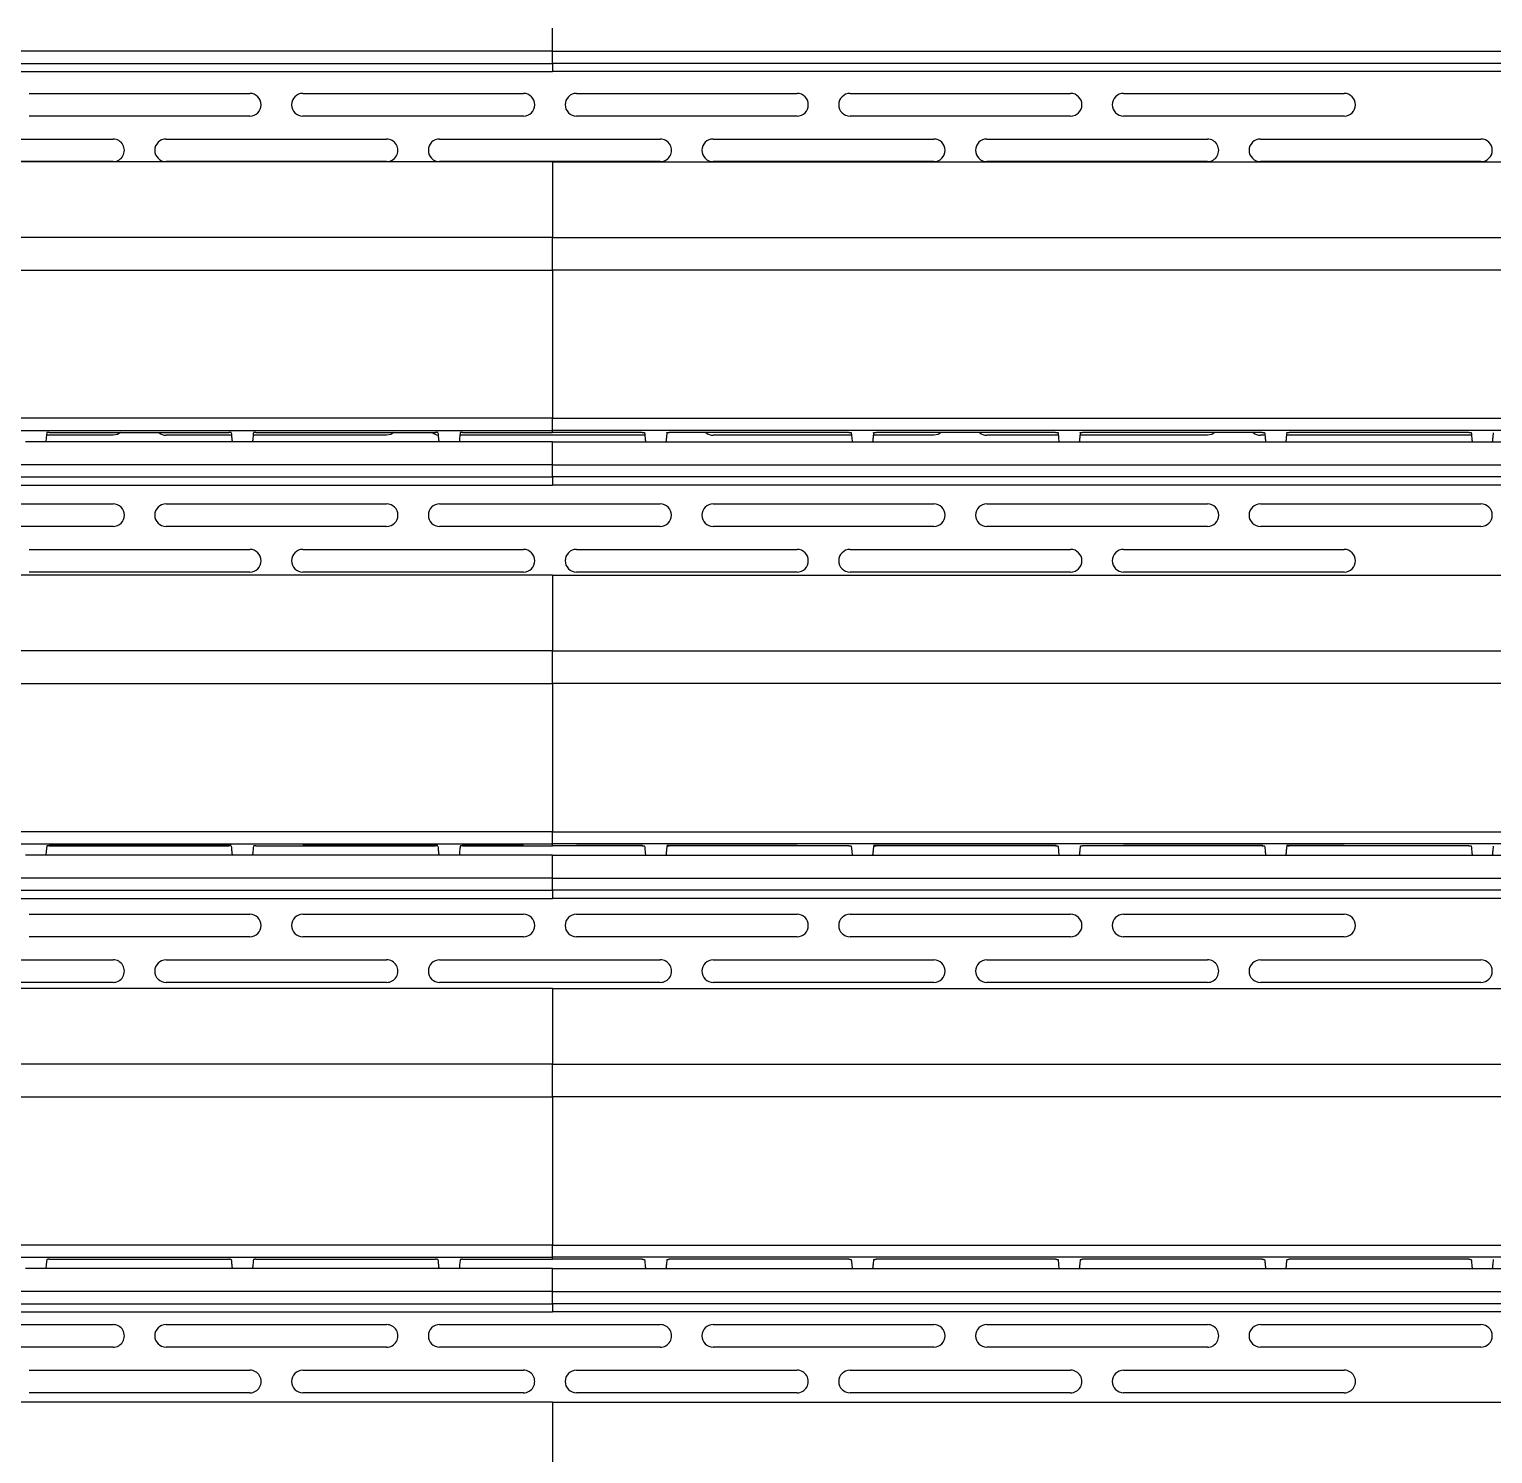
# Model space of a CAD drawing. Header units: millimetres. Extents: x -356 to 237, y 0 to 365.
# Drawn here: x 116.55 to 122.57, y 17.63 to 23.48 of the extents above; entities that cross this region are included whole.
import ezdxf

# ---------------------------------------------------------------- set-up
doc = ezdxf.new("R2010")
doc.units = ezdxf.units.MM

msp = doc.modelspace()

# ---------------------------------------------------------------- linework, layer by layer
at = {"color": 7, "linetype": 'Continuous', "lineweight": 25}
for p, q in [((118.7045, 23.394), (118.7045, 23.4887)), ((118.7045, 23.3442), (118.7045, 23.394)), ((113.1681, 23.3106), (118.7045, 23.3106)), ((118.7045, 23.3442), (118.7045, 23.3106)), ((124.241, 23.3106), (118.7045, 23.3106)), ((116.5535, 23.2209), (117.4605, 23.2209)), ((117.6785, 23.2209), (118.5855, 23.2209)), ((118.8035, 23.2209), (119.7105, 23.2209)), ((119.9285, 23.2209), (120.8355, 23.2209)), ((121.0535, 23.2209), (121.9605, 23.2209)), ((117.4605, 23.1279), (116.5535, 23.1279)), ((118.5855, 23.1279), (117.6785, 23.1279)), ((119.7105, 23.1279), (118.8035, 23.1279)), ((120.8355, 23.1279), (119.9285, 23.1279)), ((121.9605, 23.1279), (121.0535, 23.1279)), ((115.991, 23.0334), (116.898, 23.0334)), ((117.116, 23.0334), (118.023, 23.0334)), ((118.241, 23.0334), (119.148, 23.0334)), ((119.366, 23.0334), (120.273, 23.0334)), ((120.491, 23.0334), (121.398, 23.0334)), ((121.616, 23.0334), (122.523, 23.0334)), ((118.7045, 22.9401), (113.4201, 22.9401)), ((116.898, 22.9404), (115.991, 22.9404)), ((118.023, 22.9404), (117.116, 22.9404)), ((119.148, 22.9404), (118.241, 22.9404)), ((118.7045, 22.9401), (118.7045, 22.6286)), ((118.7045, 22.9401), (123.989, 22.9401)), ((120.273, 22.9404), (119.366, 22.9404)), ((121.398, 22.9404), (120.491, 22.9404)), ((122.523, 22.9404), (121.616, 22.9404)), ((118.7045, 22.4946), (118.7045, 22.6286)), ((118.7045, 22.4946), (118.7045, 21.8849)), ((118.7045, 21.8351), (118.7045, 21.8849)), ((116.6216, 21.7887), (116.5379, 21.7887)), ((117.3876, 21.7887), (116.6216, 21.7887)), ((116.898, 21.8154), (116.6243, 21.8154)), ((116.6351, 21.8268), (117.3737, 21.8268)), ((117.3849, 21.8154), (117.116, 21.8154)), ((117.4716, 21.7887), (117.3876, 21.7887)), ((118.2374, 21.7887), (117.4716, 21.7887)), ((118.023, 21.8154), (117.4743, 21.8154)), ((117.4852, 21.8268), (118.2237, 21.8268)), ((118.3216, 21.7887), (118.2374, 21.7887)), ((118.7045, 21.7887), (118.3216, 21.7887)), ((119.0848, 21.8154), (118.3243, 21.8154)), ((118.3353, 21.8268), (118.7045, 21.8268)), ((118.7045, 21.8268), (118.7045, 21.8351)), ((119.0738, 21.8268), (118.7045, 21.8268)), ((118.7045, 21.694), (118.7045, 21.7887)), ((118.7045, 21.7887), (119.0874, 21.7887)), ((119.0874, 21.7887), (119.1716, 21.7887)), ((119.1716, 21.7887), (119.9375, 21.7887)), ((119.9239, 21.8268), (119.1854, 21.8268)), ((119.9348, 21.8154), (119.366, 21.8154)), ((119.9375, 21.7887), (120.0215, 21.7887)), ((120.0215, 21.7887), (120.7874, 21.7887)), ((120.273, 21.8154), (120.0241, 21.8154)), ((120.774, 21.8268), (120.0353, 21.8268)), ((120.7848, 21.8154), (120.491, 21.8154)), ((120.7874, 21.7887), (120.8711, 21.7887)), ((120.8711, 21.7887), (121.6372, 21.7887)), ((121.398, 21.8154), (120.8738, 21.8154)), ((121.6239, 21.8268), (120.8851, 21.8268)), ((121.6346, 21.8154), (121.616, 21.8154)), ((121.6372, 21.7887), (121.7205, 21.7887)), ((121.7205, 21.7887), (122.4868, 21.7887)), ((122.4841, 21.8154), (121.7232, 21.8154)), ((122.4736, 21.8268), (121.7346, 21.8268)), ((122.4868, 21.7887), (122.5695, 21.7887)), ((122.5695, 21.7887), (123.3361, 21.7887)), ((118.7045, 21.6442), (118.7045, 21.694)), ((113.1681, 21.6106), (118.7045, 21.6106)), ((118.7045, 21.6442), (118.7045, 21.6106)), ((124.241, 21.6106), (118.7045, 21.6106)), ((115.991, 21.5334), (116.898, 21.5334)), ((117.116, 21.5334), (118.023, 21.5334)), ((118.241, 21.5334), (119.148, 21.5334)), ((119.366, 21.5334), (120.273, 21.5334)), ((120.491, 21.5334), (121.398, 21.5334)), ((121.616, 21.5334), (122.523, 21.5334)), ((116.898, 21.4404), (115.991, 21.4404)), ((118.023, 21.4404), (117.116, 21.4404)), ((119.148, 21.4404), (118.241, 21.4404)), ((120.273, 21.4404), (119.366, 21.4404)), ((121.398, 21.4404), (120.491, 21.4404)), ((122.523, 21.4404), (121.616, 21.4404)), ((116.5535, 21.3459), (117.4605, 21.3459)), ((117.6785, 21.3459), (118.5855, 21.3459)), ((118.8035, 21.3459), (119.7105, 21.3459)), ((119.9285, 21.3459), (120.8355, 21.3459)), ((121.0535, 21.3459), (121.9605, 21.3459)), ((117.4605, 21.2529), (116.5535, 21.2529)), ((118.5855, 21.2529), (117.6785, 21.2529)), ((119.7105, 21.2529), (118.8035, 21.2529)), ((120.8355, 21.2529), (119.9285, 21.2529)), ((121.9605, 21.2529), (121.0535, 21.2529)), ((118.7045, 21.2401), (113.4201, 21.2401)), ((118.7045, 21.2401), (118.7045, 20.9286)), ((118.7045, 21.2401), (123.989, 21.2401)), ((118.7045, 20.7946), (118.7045, 20.9286)), ((118.7045, 20.7946), (118.7045, 20.1849)), ((118.7045, 20.1351), (118.7045, 20.1849)), ((117.3843, 20.1279), (116.6333, 20.1279)), ((116.6351, 20.1268), (117.3737, 20.1268)), ((117.4852, 20.1268), (118.2237, 20.1268)), ((118.2341, 20.1279), (117.6785, 20.1279)), ((118.5855, 20.1279), (118.3334, 20.1279)), ((118.3353, 20.1268), (118.7045, 20.1268)), ((118.7045, 20.1268), (118.7045, 20.1351)), ((119.0738, 20.1268), (118.7045, 20.1268)), ((119.0756, 20.1279), (118.8035, 20.1279)), ((119.7105, 20.1279), (119.1749, 20.1279)), ((119.9239, 20.1268), (119.1854, 20.1268)), ((120.7758, 20.1279), (120.0248, 20.1279)), ((120.774, 20.1268), (120.0353, 20.1268)), ((121.6239, 20.1268), (120.8851, 20.1268)), ((121.6257, 20.1279), (121.0535, 20.1279)), ((121.9605, 20.1279), (121.7238, 20.1279)), ((122.4736, 20.1268), (121.7346, 20.1268)), ((116.6216, 20.0887), (116.5379, 20.0887)), ((117.3876, 20.0887), (116.6216, 20.0887)), ((117.4716, 20.0887), (117.3876, 20.0887)), ((118.2374, 20.0887), (117.4716, 20.0887)), ((118.3216, 20.0887), (118.2374, 20.0887)), ((118.7045, 20.0887), (118.3216, 20.0887)), ((118.7045, 20.0887), (119.0874, 20.0887)), ((118.7045, 19.994), (118.7045, 20.0887)), ((119.0874, 20.0887), (119.1716, 20.0887)), ((119.1716, 20.0887), (119.9375, 20.0887)), ((119.9375, 20.0887), (120.0215, 20.0887)), ((120.0215, 20.0887), (120.7874, 20.0887)), ((120.7874, 20.0887), (120.8711, 20.0887)), ((120.8711, 20.0887), (121.6372, 20.0887)), ((121.6372, 20.0887), (121.7205, 20.0887)), ((121.7205, 20.0887), (122.4868, 20.0887)), ((122.4868, 20.0887), (122.5695, 20.0887)), ((122.5695, 20.0887), (123.3361, 20.0887)), ((118.7045, 19.9442), (118.7045, 19.994)), ((118.7045, 19.9442), (118.7045, 19.9106)), ((113.1681, 19.9106), (118.7045, 19.9106)), ((124.241, 19.9106), (118.7045, 19.9106)), ((116.5535, 19.8459), (117.4605, 19.8459)), ((117.6785, 19.8459), (118.5855, 19.8459)), ((118.8035, 19.8459), (119.7105, 19.8459)), ((119.9285, 19.8459), (120.8355, 19.8459)), ((121.0535, 19.8459), (121.9605, 19.8459)), ((117.4605, 19.7529), (116.5535, 19.7529)), ((118.5855, 19.7529), (117.6785, 19.7529)), ((119.7105, 19.7529), (118.8035, 19.7529)), ((120.8355, 19.7529), (119.9285, 19.7529)), ((121.9605, 19.7529), (121.0535, 19.7529)), ((115.991, 19.6584), (116.898, 19.6584)), ((117.116, 19.6584), (118.023, 19.6584)), ((118.241, 19.6584), (119.148, 19.6584)), ((119.366, 19.6584), (120.273, 19.6584)), ((120.491, 19.6584), (121.398, 19.6584)), ((121.616, 19.6584), (122.523, 19.6584)), ((116.898, 19.5654), (115.991, 19.5654)), ((118.023, 19.5654), (117.116, 19.5654)), ((119.148, 19.5654), (118.241, 19.5654)), ((120.273, 19.5654), (119.366, 19.5654)), ((121.398, 19.5654), (120.491, 19.5654)), ((122.523, 19.5654), (121.616, 19.5654)), ((118.7045, 19.5401), (113.4201, 19.5401)), ((118.7045, 19.5401), (118.7045, 19.2286)), ((118.7045, 19.5401), (123.989, 19.5401)), ((118.7045, 19.0946), (118.7045, 19.2286)), ((118.7045, 19.0946), (118.7045, 18.4849)), ((118.7045, 18.4351), (118.7045, 18.4849)), ((116.6351, 18.4268), (117.3737, 18.4268)), ((117.4852, 18.4268), (118.2237, 18.4268)), ((118.3353, 18.4268), (118.7045, 18.4268)), ((118.7045, 18.4268), (118.7045, 18.4351)), ((119.0738, 18.4268), (118.7045, 18.4268)), ((119.9239, 18.4268), (119.1854, 18.4268)), ((120.774, 18.4268), (120.0353, 18.4268)), ((121.6239, 18.4268), (120.8851, 18.4268)), ((122.4736, 18.4268), (121.7346, 18.4268)), ((116.6216, 18.3887), (116.5379, 18.3887)), ((117.3876, 18.3887), (116.6216, 18.3887)), ((117.4716, 18.3887), (117.3876, 18.3887)), ((118.2374, 18.3887), (117.4716, 18.3887)), ((118.3216, 18.3887), (118.2374, 18.3887)), ((118.7045, 18.3887), (118.3216, 18.3887)), ((118.7045, 18.294), (118.7045, 18.3887)), ((118.7045, 18.3887), (119.0874, 18.3887)), ((119.0874, 18.3887), (119.1716, 18.3887)), ((119.1716, 18.3887), (119.9375, 18.3887)), ((119.9375, 18.3887), (120.0215, 18.3887)), ((120.0215, 18.3887), (120.7874, 18.3887)), ((120.7874, 18.3887), (120.8711, 18.3887)), ((120.8711, 18.3887), (121.6372, 18.3887)), ((121.6372, 18.3887), (121.7205, 18.3887)), ((121.7205, 18.3887), (122.4868, 18.3887)), ((122.4868, 18.3887), (122.5695, 18.3887)), ((122.5695, 18.3887), (123.3361, 18.3887)), ((118.7045, 18.2442), (118.7045, 18.294)), ((118.7045, 18.2442), (118.7045, 18.2106)), ((113.1681, 18.2106), (118.7045, 18.2106)), ((124.241, 18.2106), (118.7045, 18.2106)), ((115.991, 18.1584), (116.898, 18.1584)), ((117.116, 18.1584), (118.023, 18.1584)), ((118.241, 18.1584), (119.148, 18.1584)), ((119.366, 18.1584), (120.273, 18.1584)), ((120.491, 18.1584), (121.398, 18.1584)), ((121.616, 18.1584), (122.523, 18.1584)), ((116.898, 18.0654), (115.991, 18.0654)), ((118.023, 18.0654), (117.116, 18.0654)), ((119.148, 18.0654), (118.241, 18.0654)), ((120.273, 18.0654), (119.366, 18.0654)), ((121.398, 18.0654), (120.491, 18.0654)), ((122.523, 18.0654), (121.616, 18.0654)), ((116.5535, 17.9709), (117.4605, 17.9709)), ((117.6785, 17.9709), (118.5855, 17.9709)), ((118.8035, 17.9709), (119.7105, 17.9709)), ((119.9285, 17.9709), (120.8355, 17.9709)), ((121.0535, 17.9709), (121.9605, 17.9709)), ((117.4605, 17.8779), (116.5535, 17.8779)), ((118.5855, 17.8779), (117.6785, 17.8779)), ((119.7105, 17.8779), (118.8035, 17.8779)), ((120.8355, 17.8779), (119.9285, 17.8779)), ((121.9605, 17.8779), (121.0535, 17.8779)), ((118.7045, 17.8401), (113.4201, 17.8401)), ((118.7045, 17.8401), (118.7045, 17.5286)), ((118.7045, 17.8401), (123.989, 17.8401))]:
    msp.add_line(p, q, dxfattribs=at)
at = {"color": 7, "linetype": 'Continuous', "lineweight": 25, "flags": 128}
for points in [[(118.7045, 23.394), (116.5824, 23.394), (114.4617, 23.394), (112.3438, 23.394)], [(118.7045, 23.394), (120.8265, 23.394), (122.9474, 23.394), (125.0652, 23.394)], [(112.4467, 23.3442), (114.5304, 23.3442), (116.6168, 23.3442), (118.7045, 23.3442)], [(124.9624, 23.3442), (122.8787, 23.3442), (120.7923, 23.3442), (118.7045, 23.3442)], [(118.7045, 22.6286), (117.0902, 22.6286), (115.4766, 22.6286), (114.2095, 22.6286), (112.9434, 22.6286)], [(118.7045, 22.6286), (120.3188, 22.6286), (121.9324, 22.6286), (123.1995, 22.6286), (124.4657, 22.6286)], [(112.9364, 22.4946), (114.8575, 22.4946), (116.7805, 22.4946), (118.7045, 22.4946)], [(124.4726, 22.4946), (122.5515, 22.4946), (120.6286, 22.4946), (118.7045, 22.4946)], [(118.7045, 21.8849), (116.7804, 21.8849), (114.8574, 21.8849), (112.9364, 21.8849)], [(118.7045, 21.8849), (120.6284, 21.8849), (122.5517, 21.8849), (124.4726, 21.8849)], [(112.9396, 21.835), (114.8595, 21.8351), (116.7815, 21.8351), (118.7045, 21.8351)], [(116.6253, 21.826), (116.6233, 21.8051), (116.6216, 21.7887)], [(116.9282, 21.8266), (116.9158, 21.819), (116.898, 21.8154)], [(118.0532, 21.8266), (118.0408, 21.819), (118.023, 21.8154)], [(124.4694, 21.835), (122.5495, 21.8351), (120.6276, 21.8351), (118.7045, 21.8351)], [(119.9337, 21.8259), (119.9358, 21.8051), (119.9375, 21.7887)], [(120.3032, 21.8266), (120.2908, 21.819), (120.273, 21.8154)], [(120.7837, 21.826), (120.7858, 21.8051), (120.7874, 21.7887)], [(121.4282, 21.8266), (121.4158, 21.819), (121.398, 21.8154)], [(118.7045, 21.694), (116.5824, 21.694), (114.4617, 21.694), (112.3438, 21.694)], [(118.7045, 21.694), (120.8265, 21.694), (122.9474, 21.694), (125.0652, 21.694)], [(112.4467, 21.6442), (114.5304, 21.6442), (116.6168, 21.6442), (118.7045, 21.6442)], [(124.9624, 21.6442), (122.8787, 21.6442), (120.7923, 21.6442), (118.7045, 21.6442)], [(118.7045, 20.9286), (117.0902, 20.9286), (115.4766, 20.9286), (114.2095, 20.9286), (112.9434, 20.9286)], [(118.7045, 20.9286), (120.3188, 20.9286), (121.9324, 20.9286), (123.1995, 20.9286), (124.4657, 20.9286)], [(112.9364, 20.7946), (114.8575, 20.7946), (116.7805, 20.7946), (118.7045, 20.7946)], [(124.4726, 20.7946), (122.5515, 20.7946), (120.6286, 20.7946), (118.7045, 20.7946)], [(118.7045, 20.1849), (116.7804, 20.1849), (114.8574, 20.1849), (112.9364, 20.1849)], [(118.7045, 20.1849), (120.6284, 20.1849), (122.5517, 20.1849), (124.4726, 20.1849)], [(112.9396, 20.135), (114.8595, 20.1351), (116.7815, 20.1351), (118.7045, 20.1351)], [(116.6253, 20.126), (116.6233, 20.1051), (116.6216, 20.0887)], [(124.4694, 20.135), (122.5495, 20.1351), (120.6276, 20.1351), (118.7045, 20.1351)], [(119.9337, 20.1259), (119.9358, 20.1051), (119.9375, 20.0887)], [(120.7837, 20.126), (120.7858, 20.1051), (120.7874, 20.0887)], [(118.7045, 19.994), (116.5808, 19.994), (114.4584, 19.994), (112.3388, 19.994)], [(118.7045, 19.994), (120.8282, 19.994), (122.9508, 19.994), (125.0702, 19.994)], [(112.854, 19.9442), (114.8024, 19.9442), (116.7529, 19.9442), (118.7045, 19.9442)], [(124.555, 19.9442), (122.6067, 19.9442), (120.6561, 19.9442), (118.7045, 19.9442)], [(118.7045, 19.2286), (117.0902, 19.2286), (115.4766, 19.2286), (114.2095, 19.2286), (112.9434, 19.2286)], [(118.7045, 19.2286), (120.3188, 19.2286), (121.9324, 19.2286), (123.1995, 19.2286), (124.4657, 19.2286)], [(112.9364, 19.0946), (114.8575, 19.0946), (116.7805, 19.0946), (118.7045, 19.0946)], [(124.4726, 19.0946), (122.5515, 19.0946), (120.6286, 19.0946), (118.7045, 19.0946)], [(118.7045, 18.4849), (116.7804, 18.4849), (114.8574, 18.4849), (112.9364, 18.4849)], [(118.7045, 18.4849), (120.6284, 18.4849), (122.5517, 18.4849), (124.4726, 18.4849)], [(112.9396, 18.4351), (114.8595, 18.4351), (116.7815, 18.4351), (118.7045, 18.4351)], [(116.6253, 18.426), (116.6233, 18.4051), (116.6216, 18.3887)], [(124.4694, 18.4351), (122.5495, 18.4351), (120.6276, 18.4351), (118.7045, 18.4351)], [(119.9337, 18.4259), (119.9358, 18.4051), (119.9375, 18.3887)], [(120.7837, 18.426), (120.7858, 18.4051), (120.7874, 18.3887)], [(118.7045, 18.294), (116.5824, 18.294), (114.4617, 18.294), (112.3438, 18.294)], [(112.4467, 18.2442), (114.5304, 18.2442), (116.6168, 18.2442), (118.7045, 18.2442)], [(118.7045, 18.294), (120.8265, 18.294), (122.9474, 18.294), (125.0652, 18.294)], [(124.9624, 18.2442), (122.8787, 18.2442), (120.7923, 18.2442), (118.7045, 18.2442)]]:
    msp.add_lwpolyline(points, dxfattribs=at)
at = {"color": 7, "linetype": 'Continuous', "lineweight": 25}
for centre, start, end in [((117.4605, 23.1744), 270, 90), ((117.6785, 23.1744), 90.00028, 179.99972), ((117.6785, 23.1744), 180.00028, 269.99972), ((118.5855, 23.1744), 270, 90), ((118.8035, 23.1745), 89.99619, 180.0096), ((118.8035, 23.1744), 179.9904, 270.00381), ((119.7105, 23.1744), 270, 90), ((119.9285, 23.1744), 90.00028, 179.99972), ((119.9285, 23.1744), 180.00028, 269.99972), ((120.8355, 23.1744), 270, 90), ((121.0535, 23.1745), 89.99619, 180.0096), ((121.0535, 23.1744), 179.9904, 270.00381), ((121.9605, 23.1744), 270, 90), ((116.898, 22.9869), 269.99855, 90.00145), ((117.116, 22.9869), 90.00028, 179.99683), ((118.023, 22.9869), 269.99855, 90.00145), ((118.241, 22.9869), 90.00028, 179.99683), ((119.148, 22.9869), 269.99855, 90.00145), ((119.366, 22.9869), 90.00028, 179.99683), ((120.273, 22.9869), 270.00434, 89.99566), ((120.491, 22.9869), 90.00028, 179.99683), ((121.398, 22.9869), 269.99855, 90.00145), ((121.616, 22.9869), 90.00028, 179.99683), ((122.523, 22.9869), 270.00434, 89.99566), ((117.116, 22.9869), 180.00028, 269.99972), ((118.241, 22.9869), 180.00028, 269.99972), ((119.366, 22.9869), 180.00028, 269.99972), ((120.491, 22.9869), 180.00028, 269.99972), ((121.616, 22.9869), 180.00028, 269.99972), ((117.116, 21.8619), 230.19479, 270.00955), ((118.241, 21.8619), 230.2056, 261.96812), ((119.366, 21.8619), 230.19479, 270.00955), ((120.491, 21.862), 230.20763, 269.99672), ((121.616, 21.8619), 230.19479, 270.00955), ((116.898, 21.4869), 270, 90), ((117.116, 21.4869), 90.00028, 179.99972), ((117.116, 21.4869), 180.00028, 269.99972), ((118.023, 21.4869), 270, 90), ((118.241, 21.4869), 90.00028, 179.99972), ((118.241, 21.4869), 180.00028, 269.99972), ((119.148, 21.4869), 270, 90), ((119.366, 21.4869), 90.00028, 179.99972), ((119.366, 21.4869), 180.00028, 269.99972), ((120.273, 21.4869), 270.00578, 89.99422), ((120.491, 21.4869), 90.00028, 179.99972), ((120.491, 21.4869), 180.00028, 269.99972), ((121.398, 21.4869), 270, 90), ((121.616, 21.4869), 90.00028, 179.99972), ((121.616, 21.4869), 180.00028, 269.99972), ((122.523, 21.4869), 270.00578, 89.99422), ((117.4605, 21.2994), 270, 90), ((117.6785, 21.2994), 90.00028, 179.99972), ((118.5855, 21.2994), 270, 90), ((118.8035, 21.2995), 89.99619, 180.0096), ((119.7105, 21.2994), 270, 90), ((119.9285, 21.2994), 90.00028, 179.99972), ((120.8355, 21.2994), 270, 90), ((121.0535, 21.2995), 89.99619, 180.0096), ((121.9605, 21.2994), 270, 90), ((117.6785, 21.2994), 180.00028, 269.99972), ((118.8035, 21.2994), 179.9904, 270.00381), ((119.9285, 21.2994), 180.00028, 269.99972), ((121.0535, 21.2994), 179.9904, 270.00381), ((117.4605, 19.7994), 270, 90), ((117.6785, 19.7994), 90.00028, 179.99972), ((117.6785, 19.7994), 180.00028, 269.99972), ((118.5855, 19.7994), 270, 90), ((118.8035, 19.7995), 89.99619, 180.0096), ((118.8035, 19.7994), 179.9904, 270.00381), ((119.7105, 19.7994), 270, 90), ((119.9285, 19.7994), 90.00028, 179.99972), ((119.9285, 19.7994), 180.00028, 269.99972), ((120.8355, 19.7994), 270, 90), ((121.0535, 19.7995), 89.99619, 180.0096), ((121.0535, 19.7994), 179.9904, 270.00381), ((121.9605, 19.7994), 270, 90), ((116.898, 19.6119), 269.99711, 90.00289), ((117.116, 19.6119), 90.00028, 179.99972), ((118.023, 19.6119), 269.99711, 90.00289), ((118.241, 19.6119), 90.00028, 179.99972), ((119.148, 19.6119), 269.99711, 90.00289), ((119.366, 19.6119), 90.00028, 179.99972), ((120.273, 19.6119), 270.00289, 89.99711), ((120.491, 19.6119), 90.00028, 179.99972), ((121.398, 19.6119), 269.99711, 90.00289), ((121.616, 19.6119), 90.00028, 179.99972), ((122.523, 19.6119), 270.00289, 89.99711), ((117.116, 19.6119), 179.99619, 270.0096), ((118.241, 19.6119), 179.99619, 270.0096), ((119.366, 19.6119), 179.99619, 270.0096), ((120.491, 19.6119), 179.99619, 270.0096), ((121.616, 19.6119), 179.99619, 270.0096), ((116.898, 18.1119), 269.99711, 90.00289), ((117.116, 18.1119), 90.00028, 179.99972), ((118.023, 18.1119), 269.99711, 90.00289), ((118.241, 18.1119), 90.00028, 179.99972), ((119.148, 18.1119), 269.99711, 90.00289), ((119.366, 18.1119), 90.00028, 179.99972), ((120.273, 18.1119), 270.00289, 89.99711), ((120.491, 18.1119), 90.00028, 179.99972), ((121.398, 18.1119), 269.99711, 90.00289), ((121.616, 18.1119), 90.00028, 179.99972), ((122.523, 18.1119), 270.00289, 89.99711), ((117.116, 18.1119), 180.00606, 269.99972), ((118.241, 18.1119), 180.00606, 269.99972), ((119.366, 18.1119), 180.00606, 269.99972), ((120.491, 18.1119), 180.00606, 269.99972), ((121.616, 18.1119), 180.00606, 269.99972), ((117.4605, 17.9244), 269.99711, 90.00289), ((117.6785, 17.9244), 90.00028, 179.99394), ((118.5855, 17.9244), 269.99711, 90.00289), ((118.8035, 17.9244), 89.99619, 180.00381), ((119.7105, 17.9244), 269.99711, 90.00289), ((119.9285, 17.9244), 90.00028, 179.99394), ((120.8355, 17.9244), 269.99711, 90.00289), ((121.0535, 17.9244), 89.99619, 180.00381), ((121.9605, 17.9244), 269.99711, 90.00289), ((117.6785, 17.9244), 180.00028, 269.99972), ((118.8035, 17.9244), 179.9904, 270.00381), ((119.9285, 17.9244), 180.00028, 269.99972), ((121.0535, 17.9244), 179.9904, 270.00381)]:
    msp.add_arc(centre, 0.0465, start, end, dxfattribs=at)
for points, knots in [([(116.6351, 21.8268), (116.6339, 21.8268), (116.6316, 21.8268), (116.6286, 21.8266), (116.6267, 21.8264), (116.6257, 21.8263), (116.6254, 21.826), (116.6253, 21.826)], [0, 0, 0, 0, 0.369341, 0.699141, 0.891196, 0.964182, 1, 1, 1, 1]), ([(117.3839, 21.8259), (117.3837, 21.826), (117.3834, 21.8262), (117.3824, 21.8263), (117.381, 21.8266), (117.3792, 21.8267), (117.3768, 21.8268), (117.3749, 21.8268), (117.3737, 21.8268)], [0, 0, 0, 0, 0.03728, 0.112362, 0.302619, 0.459364, 0.63373, 1, 1, 1, 1]), ([(117.3839, 21.8259), (117.3843, 21.8217), (117.385, 21.8148), (117.3859, 21.8051), (117.3867, 21.7969), (117.3873, 21.7915), (117.3876, 21.7887)], [0, 0, 0, 0, 0.339987, 0.559975, 0.780025, 1, 1, 1, 1]), ([(117.4753, 21.8259), (117.4746, 21.819), (117.4734, 21.8066), (117.4721, 21.7942), (117.4716, 21.7887)], [0, 0, 0, 0, 0.5599925, 1, 1, 1, 1]), ([(117.4852, 21.8268), (117.4839, 21.8268), (117.4816, 21.8268), (117.4786, 21.8266), (117.4767, 21.8264), (117.4757, 21.8262), (117.4754, 21.826), (117.4753, 21.8259)], [0, 0, 0, 0, 0.3683309, 0.6984829, 0.8904422, 0.9636418, 1, 1, 1, 1]), ([(118.2337, 21.8259), (118.2336, 21.826), (118.2333, 21.8262), (118.2323, 21.8264), (118.2309, 21.8266), (118.2291, 21.8267), (118.2267, 21.8268), (118.2249, 21.8268), (118.2237, 21.8268)], [0, 0, 0, 0, 0.03715, 0.111598, 0.301941, 0.45891, 0.633215, 1, 1, 1, 1]), ([(118.2337, 21.8259), (118.2341, 21.8217), (118.2348, 21.8148), (118.2358, 21.8051), (118.2366, 21.7969), (118.2372, 21.7915), (118.2374, 21.7887)], [0, 0, 0, 0, 0.339953, 0.56001, 0.780005, 1, 1, 1, 1]), ([(118.3253, 21.8259), (118.3246, 21.819), (118.3234, 21.8066), (118.3222, 21.7942), (118.3216, 21.7887)], [0, 0, 0, 0, 0.560007, 1, 1, 1, 1]), ([(118.3353, 21.8268), (118.334, 21.8268), (118.3322, 21.8268), (118.3299, 21.8267), (118.3281, 21.8266), (118.3268, 21.8264), (118.3257, 21.8262), (118.3254, 21.826), (118.3253, 21.8259)], [0, 0, 0, 0, 0.367755, 0.541511, 0.698231, 0.889576, 0.963374, 1, 1, 1, 1]), ([(119.0738, 21.8268), (119.075, 21.8268), (119.0768, 21.8268), (119.0792, 21.8267), (119.0809, 21.8266), (119.0823, 21.8264), (119.0833, 21.8262), (119.0836, 21.826), (119.0837, 21.8259)], [0, 0, 0, 0, 0.368079, 0.541767, 0.697961, 0.889231, 0.963001, 1, 1, 1, 1]), ([(119.0837, 21.8259), (119.0844, 21.819), (119.0856, 21.8066), (119.0869, 21.7942), (119.0874, 21.7887)], [0, 0, 0, 0, 0.559995, 1, 1, 1, 1]), ([(119.1753, 21.8259), (119.1749, 21.8217), (119.1742, 21.8148), (119.1732, 21.8051), (119.1724, 21.7969), (119.1719, 21.7915), (119.1716, 21.7887)], [0, 0, 0, 0, 0.339965, 0.56001, 0.780005, 1, 1, 1, 1]), ([(119.1753, 21.8259), (119.1754, 21.826), (119.1757, 21.8262), (119.1768, 21.8264), (119.1782, 21.8266), (119.1799, 21.8267), (119.1823, 21.8268), (119.1841, 21.8268), (119.1854, 21.8268)], [0, 0, 0, 0, 0.037149, 0.111148, 0.301947, 0.458915, 0.632757, 1, 1, 1, 1]), ([(119.9239, 21.8268), (119.9251, 21.8268), (119.9274, 21.8268), (119.9304, 21.8266), (119.9323, 21.8264), (119.9334, 21.8262), (119.9336, 21.826), (119.9337, 21.8259)], [0, 0, 0, 0, 0.368772, 0.698898, 0.890842, 0.964035, 1, 1, 1, 1]), ([(120.0252, 21.8259), (120.0248, 21.8217), (120.0241, 21.8148), (120.0231, 21.8051), (120.0223, 21.7969), (120.0218, 21.7915), (120.0215, 21.7887)], [0, 0, 0, 0, 0.339975, 0.559963, 0.780013, 1, 1, 1, 1]), ([(120.0252, 21.8259), (120.0253, 21.826), (120.0256, 21.8262), (120.0267, 21.8263), (120.0281, 21.8266), (120.0299, 21.8267), (120.0322, 21.8268), (120.0341, 21.8268), (120.0353, 21.8268)], [0, 0, 0, 0, 0.037665, 0.1123063, 0.3025748, 0.4597867, 0.6337063, 1, 1, 1, 1]), ([(120.774, 21.8268), (120.7752, 21.8268), (120.7775, 21.8268), (120.7804, 21.8266), (120.7823, 21.8264), (120.7833, 21.8263), (120.7836, 21.826), (120.7837, 21.826)], [0, 0, 0, 0, 0.3693666, 0.6991899, 0.891258, 0.9637857, 1, 1, 1, 1]), ([(120.8748, 21.8259), (120.8744, 21.8217), (120.8737, 21.8148), (120.8728, 21.8051), (120.872, 21.7969), (120.8714, 21.7915), (120.8711, 21.7887)], [0, 0, 0, 0, 0.339989, 0.560017, 0.779971, 1, 1, 1, 1]), ([(120.8748, 21.8259), (120.875, 21.826), (120.8753, 21.8262), (120.8763, 21.8263), (120.8778, 21.8266), (120.8796, 21.8267), (120.882, 21.8268), (120.8838, 21.8268), (120.8851, 21.8268)], [0, 0, 0, 0, 0.037289, 0.113001, 0.30272, 0.460187, 0.634191, 1, 1, 1, 1]), ([(121.6239, 21.8268), (121.6251, 21.8268), (121.6273, 21.8268), (121.6303, 21.8266), (121.6321, 21.8264), (121.6331, 21.8263), (121.6334, 21.826), (121.6335, 21.826)], [0, 0, 0, 0, 0.370395, 0.699856, 0.892497, 0.964333, 1, 1, 1, 1]), ([(121.6335, 21.826), (121.6342, 21.819), (121.6354, 21.8066), (121.6367, 21.7942), (121.6372, 21.7887)], [0, 0, 0, 0, 0.560011, 1, 1, 1, 1]), ([(121.7242, 21.8259), (121.7238, 21.8217), (121.7231, 21.8148), (121.7221, 21.8051), (121.7213, 21.7969), (121.7208, 21.7915), (121.7205, 21.7887)], [0, 0, 0, 0, 0.340003, 0.560027, 0.779976, 1, 1, 1, 1]), ([(121.7242, 21.8259), (121.7243, 21.826), (121.7246, 21.8262), (121.7257, 21.8263), (121.7272, 21.8266), (121.729, 21.8267), (121.7314, 21.8268), (121.7333, 21.8268), (121.7346, 21.8268)], [0, 0, 0, 0, 0.038294, 0.114569, 0.303776, 0.461476, 0.635563, 1, 1, 1, 1]), ([(122.4736, 21.8268), (122.4747, 21.8268), (122.477, 21.8268), (122.4799, 21.8266), (122.4817, 21.8264), (122.4827, 21.8263), (122.483, 21.826), (122.4831, 21.826)], [0, 0, 0, 0, 0.370958, 0.7000524, 0.8928286, 0.9644893, 1, 1, 1, 1]), ([(122.4831, 21.826), (122.4838, 21.819), (122.485, 21.8066), (122.4863, 21.7942), (122.4868, 21.7887)], [0, 0, 0, 0, 0.5599686, 1, 1, 1, 1]), ([(122.5732, 21.8259), (122.5728, 21.8217), (122.5721, 21.8147), (122.5711, 21.8051), (122.5703, 21.7969), (122.5697, 21.7915), (122.5695, 21.7887)], [0, 0, 0, 0, 0.340026, 0.559979, 0.779996, 1, 1, 1, 1]), ([(116.6351, 20.1268), (116.6339, 20.1268), (116.6316, 20.1268), (116.6286, 20.1266), (116.6267, 20.1264), (116.6257, 20.1263), (116.6254, 20.126), (116.6253, 20.126)], [0, 0, 0, 0, 0.369376, 0.699221, 0.891264, 0.964313, 1, 1, 1, 1]), ([(117.3839, 20.1259), (117.3837, 20.126), (117.3834, 20.1262), (117.3824, 20.1263), (117.381, 20.1266), (117.3792, 20.1267), (117.3768, 20.1268), (117.3749, 20.1268), (117.3737, 20.1268)], [0, 0, 0, 0, 0.03728, 0.112362, 0.302619, 0.459364, 0.63373, 1, 1, 1, 1]), ([(117.3839, 20.1259), (117.3843, 20.1217), (117.385, 20.1148), (117.3859, 20.1051), (117.3867, 20.0969), (117.3873, 20.0915), (117.3876, 20.0887)], [0, 0, 0, 0, 0.339987, 0.560037, 0.779962, 1, 1, 1, 1]), ([(117.4753, 20.1259), (117.4746, 20.119), (117.4734, 20.1066), (117.4721, 20.0942), (117.4716, 20.0887)], [0, 0, 0, 0, 0.5599925, 1, 1, 1, 1]), ([(117.4852, 20.1268), (117.4839, 20.1268), (117.4816, 20.1268), (117.4786, 20.1266), (117.4767, 20.1264), (117.4757, 20.1262), (117.4754, 20.126), (117.4753, 20.1259)], [0, 0, 0, 0, 0.3683309, 0.6984829, 0.8904422, 0.9636418, 1, 1, 1, 1]), ([(118.2337, 20.1259), (118.2336, 20.126), (118.2333, 20.1262), (118.2323, 20.1264), (118.2309, 20.1266), (118.2291, 20.1267), (118.2267, 20.1268), (118.2249, 20.1268), (118.2237, 20.1268)], [0, 0, 0, 0, 0.037026, 0.111535, 0.301868, 0.458853, 0.633175, 1, 1, 1, 1]), ([(118.2337, 20.1259), (118.2341, 20.1217), (118.2348, 20.1148), (118.2358, 20.1051), (118.2366, 20.0969), (118.2372, 20.0915), (118.2374, 20.0887)], [0, 0, 0, 0, 0.340015, 0.56001, 0.780005, 1, 1, 1, 1]), ([(118.3253, 20.1259), (118.3246, 20.119), (118.3234, 20.1066), (118.3222, 20.0942), (118.3216, 20.0887)], [0, 0, 0, 0, 0.560007, 1, 1, 1, 1]), ([(118.3353, 20.1268), (118.334, 20.1268), (118.3322, 20.1268), (118.3299, 20.1267), (118.3281, 20.1266), (118.3268, 20.1264), (118.3257, 20.1262), (118.3254, 20.126), (118.3253, 20.1259)], [0, 0, 0, 0, 0.367762, 0.541508, 0.698229, 0.889575, 0.963373, 1, 1, 1, 1]), ([(119.0738, 20.1268), (119.075, 20.1268), (119.0768, 20.1268), (119.0792, 20.1267), (119.0809, 20.1266), (119.0823, 20.1264), (119.0833, 20.1262), (119.0836, 20.126), (119.0837, 20.1259)], [0, 0, 0, 0, 0.368085, 0.541764, 0.697959, 0.889231, 0.963, 1, 1, 1, 1]), ([(119.0837, 20.1259), (119.0844, 20.119), (119.0856, 20.1066), (119.0869, 20.0942), (119.0874, 20.0887)], [0, 0, 0, 0, 0.559995, 1, 1, 1, 1]), ([(119.1753, 20.1259), (119.1749, 20.1217), (119.1742, 20.1148), (119.1732, 20.1051), (119.1724, 20.0969), (119.1719, 20.0915), (119.1716, 20.0887)], [0, 0, 0, 0, 0.3400275, 0.56001, 0.780005, 1, 1, 1, 1]), ([(119.1753, 20.1259), (119.1754, 20.126), (119.1757, 20.1262), (119.1768, 20.1264), (119.1782, 20.1266), (119.1799, 20.1267), (119.1823, 20.1268), (119.1841, 20.1268), (119.1854, 20.1268)], [0, 0, 0, 0, 0.0370257, 0.1110843, 0.3018746, 0.4588574, 0.6327167, 1, 1, 1, 1]), ([(119.9239, 20.1268), (119.9251, 20.1268), (119.9274, 20.1268), (119.9304, 20.1266), (119.9323, 20.1264), (119.9334, 20.1262), (119.9336, 20.126), (119.9337, 20.1259)], [0, 0, 0, 0, 0.368772, 0.698898, 0.890842, 0.964035, 1, 1, 1, 1]), ([(120.0252, 20.1259), (120.0248, 20.1217), (120.0241, 20.1148), (120.0231, 20.1051), (120.0223, 20.0969), (120.0218, 20.0915), (120.0215, 20.0887)], [0, 0, 0, 0, 0.339975, 0.560025, 0.77995, 1, 1, 1, 1]), ([(120.0252, 20.1259), (120.0253, 20.126), (120.0256, 20.1262), (120.0267, 20.1264), (120.0281, 20.1266), (120.0299, 20.1267), (120.0322, 20.1268), (120.0341, 20.1268), (120.0353, 20.1268)], [0, 0, 0, 0, 0.037665, 0.1123063, 0.3025748, 0.4597867, 0.6337063, 1, 1, 1, 1]), ([(120.774, 20.1268), (120.7752, 20.1268), (120.7775, 20.1268), (120.7804, 20.1266), (120.7823, 20.1264), (120.7833, 20.1262), (120.7836, 20.126), (120.7837, 20.126)], [0, 0, 0, 0, 0.369401, 0.699268, 0.891325, 0.963915, 1, 1, 1, 1]), ([(120.8748, 20.1259), (120.8744, 20.1217), (120.8737, 20.1148), (120.8728, 20.1051), (120.872, 20.0969), (120.8714, 20.0915), (120.8711, 20.0887)], [0, 0, 0, 0, 0.339947, 0.560052, 0.78002, 1, 1, 1, 1]), ([(120.8748, 20.1259), (120.875, 20.126), (120.8753, 20.1262), (120.8763, 20.1263), (120.8778, 20.1266), (120.8796, 20.1267), (120.882, 20.1268), (120.8838, 20.1268), (120.8851, 20.1268)], [0, 0, 0, 0, 0.037531, 0.113178, 0.302861, 0.460281, 0.634262, 1, 1, 1, 1]), ([(121.6239, 20.1268), (121.6251, 20.1268), (121.6273, 20.1268), (121.6303, 20.1266), (121.6321, 20.1264), (121.6331, 20.1263), (121.6334, 20.126), (121.6335, 20.126)], [0, 0, 0, 0, 0.370395, 0.699856, 0.892497, 0.964333, 1, 1, 1, 1]), ([(121.6335, 20.126), (121.6342, 20.119), (121.6354, 20.1066), (121.6367, 20.0942), (121.6372, 20.0887)], [0, 0, 0, 0, 0.5600734, 1, 1, 1, 1]), ([(121.7242, 20.1259), (121.7238, 20.1217), (121.7231, 20.1148), (121.7221, 20.1051), (121.7213, 20.0969), (121.7208, 20.0915), (121.7205, 20.0887)], [0, 0, 0, 0, 0.340024, 0.559937, 0.779962, 1, 1, 1, 1]), ([(121.7242, 20.1259), (121.7243, 20.126), (121.7246, 20.1262), (121.7257, 20.1263), (121.7272, 20.1265), (121.729, 20.1267), (121.7314, 20.1268), (121.7333, 20.1268), (121.7346, 20.1268)], [0, 0, 0, 0, 0.038292, 0.114614, 0.303787, 0.461496, 0.635577, 1, 1, 1, 1]), ([(122.4736, 20.1268), (122.4747, 20.1268), (122.477, 20.1268), (122.4799, 20.1266), (122.4817, 20.1264), (122.4827, 20.1263), (122.483, 20.126), (122.4831, 20.126)], [0, 0, 0, 0, 0.371017, 0.700146, 0.892951, 0.964622, 1, 1, 1, 1]), ([(122.4831, 20.126), (122.4838, 20.119), (122.485, 20.1066), (122.4863, 20.0942), (122.4868, 20.0887)], [0, 0, 0, 0, 0.560058, 1, 1, 1, 1]), ([(122.5732, 20.1259), (122.5728, 20.1217), (122.5721, 20.1147), (122.5711, 20.1051), (122.5703, 20.0969), (122.5697, 20.0915), (122.5695, 20.0887)], [0, 0, 0, 0, 0.339984, 0.559952, 0.780045, 1, 1, 1, 1]), ([(116.6351, 18.4268), (116.6339, 18.4268), (116.6316, 18.4268), (116.6286, 18.4266), (116.6267, 18.4264), (116.6257, 18.4263), (116.6254, 18.426), (116.6253, 18.426)], [0, 0, 0, 0, 0.369376, 0.699221, 0.891264, 0.964313, 1, 1, 1, 1]), ([(117.3839, 18.4259), (117.3837, 18.426), (117.3834, 18.4262), (117.3824, 18.4263), (117.381, 18.4266), (117.3792, 18.4267), (117.3768, 18.4268), (117.3749, 18.4268), (117.3737, 18.4268)], [0, 0, 0, 0, 0.03728, 0.112362, 0.302619, 0.459364, 0.63373, 1, 1, 1, 1]), ([(117.3839, 18.4259), (117.3843, 18.4217), (117.385, 18.4148), (117.3859, 18.4051), (117.3867, 18.3969), (117.3873, 18.3915), (117.3876, 18.3887)], [0, 0, 0, 0, 0.339987, 0.560037, 0.779962, 1, 1, 1, 1]), ([(117.4753, 18.4259), (117.4746, 18.419), (117.4734, 18.4066), (117.4721, 18.3942), (117.4716, 18.3887)], [0, 0, 0, 0, 0.5599925, 1, 1, 1, 1]), ([(117.4852, 18.4268), (117.4839, 18.4268), (117.4816, 18.4268), (117.4786, 18.4266), (117.4767, 18.4264), (117.4757, 18.4262), (117.4754, 18.426), (117.4753, 18.4259)], [0, 0, 0, 0, 0.3683309, 0.6984829, 0.8904422, 0.9636418, 1, 1, 1, 1]), ([(118.2337, 18.4259), (118.2336, 18.426), (118.2333, 18.4262), (118.2323, 18.4264), (118.2309, 18.4266), (118.2291, 18.4267), (118.2267, 18.4268), (118.2249, 18.4268), (118.2237, 18.4268)], [0, 0, 0, 0, 0.037026, 0.111535, 0.301868, 0.458853, 0.633175, 1, 1, 1, 1]), ([(118.2337, 18.4259), (118.2341, 18.4217), (118.2348, 18.4148), (118.2358, 18.4051), (118.2366, 18.3969), (118.2372, 18.3915), (118.2374, 18.3887)], [0, 0, 0, 0, 0.340015, 0.56001, 0.780005, 1, 1, 1, 1]), ([(118.3253, 18.4259), (118.3246, 18.419), (118.3234, 18.4066), (118.3222, 18.3942), (118.3216, 18.3887)], [0, 0, 0, 0, 0.560007, 1, 1, 1, 1]), ([(118.3353, 18.4268), (118.334, 18.4268), (118.3322, 18.4268), (118.3299, 18.4267), (118.3281, 18.4266), (118.3268, 18.4264), (118.3257, 18.4262), (118.3254, 18.426), (118.3253, 18.4259)], [0, 0, 0, 0, 0.367762, 0.541508, 0.698229, 0.889575, 0.963373, 1, 1, 1, 1]), ([(119.0738, 18.4268), (119.075, 18.4268), (119.0768, 18.4268), (119.0792, 18.4267), (119.0809, 18.4266), (119.0823, 18.4264), (119.0833, 18.4262), (119.0836, 18.426), (119.0837, 18.4259)], [0, 0, 0, 0, 0.368085, 0.541764, 0.697959, 0.889231, 0.963, 1, 1, 1, 1]), ([(119.0837, 18.4259), (119.0844, 18.419), (119.0856, 18.4066), (119.0869, 18.3942), (119.0874, 18.3887)], [0, 0, 0, 0, 0.559995, 1, 1, 1, 1]), ([(119.1753, 18.4259), (119.1749, 18.4217), (119.1742, 18.4148), (119.1732, 18.4051), (119.1724, 18.3969), (119.1719, 18.3915), (119.1716, 18.3887)], [0, 0, 0, 0, 0.3400275, 0.56001, 0.780005, 1, 1, 1, 1]), ([(119.1753, 18.4259), (119.1754, 18.426), (119.1757, 18.4262), (119.1768, 18.4264), (119.1782, 18.4266), (119.1799, 18.4267), (119.1823, 18.4268), (119.1841, 18.4268), (119.1854, 18.4268)], [0, 0, 0, 0, 0.0370257, 0.1110843, 0.3018746, 0.4588574, 0.6327167, 1, 1, 1, 1]), ([(119.9239, 18.4268), (119.9251, 18.4268), (119.9274, 18.4268), (119.9304, 18.4266), (119.9323, 18.4264), (119.9334, 18.4262), (119.9336, 18.426), (119.9337, 18.4259)], [0, 0, 0, 0, 0.368772, 0.698898, 0.890842, 0.964035, 1, 1, 1, 1]), ([(120.0252, 18.4259), (120.0248, 18.4217), (120.0241, 18.4148), (120.0231, 18.4051), (120.0223, 18.3969), (120.0218, 18.3915), (120.0215, 18.3887)], [0, 0, 0, 0, 0.339975, 0.560025, 0.77995, 1, 1, 1, 1]), ([(120.0252, 18.4259), (120.0253, 18.426), (120.0256, 18.4262), (120.0267, 18.4264), (120.0281, 18.4266), (120.0299, 18.4267), (120.0322, 18.4268), (120.0341, 18.4268), (120.0353, 18.4268)], [0, 0, 0, 0, 0.037665, 0.1123063, 0.3025748, 0.4597867, 0.6337063, 1, 1, 1, 1]), ([(120.774, 18.4268), (120.7752, 18.4268), (120.7775, 18.4268), (120.7804, 18.4266), (120.7823, 18.4264), (120.7833, 18.4262), (120.7836, 18.426), (120.7837, 18.426)], [0, 0, 0, 0, 0.369401, 0.699268, 0.891325, 0.963915, 1, 1, 1, 1]), ([(120.8748, 18.4259), (120.8744, 18.4217), (120.8737, 18.4148), (120.8728, 18.4051), (120.872, 18.3969), (120.8714, 18.3915), (120.8711, 18.3887)], [0, 0, 0, 0, 0.339947, 0.560052, 0.78002, 1, 1, 1, 1]), ([(120.8748, 18.4259), (120.875, 18.426), (120.8753, 18.4262), (120.8763, 18.4263), (120.8778, 18.4266), (120.8796, 18.4267), (120.882, 18.4268), (120.8838, 18.4268), (120.8851, 18.4268)], [0, 0, 0, 0, 0.037288, 0.113047, 0.302758, 0.460201, 0.634208, 1, 1, 1, 1]), ([(121.6239, 18.4268), (121.6251, 18.4268), (121.6273, 18.4268), (121.6303, 18.4266), (121.6321, 18.4264), (121.6331, 18.4263), (121.6334, 18.426), (121.6335, 18.426)], [0, 0, 0, 0, 0.370395, 0.699856, 0.892497, 0.964333, 1, 1, 1, 1]), ([(121.6335, 18.426), (121.6342, 18.419), (121.6354, 18.4066), (121.6367, 18.3942), (121.6372, 18.3887)], [0, 0, 0, 0, 0.5600734, 1, 1, 1, 1]), ([(121.7242, 18.4259), (121.7238, 18.4217), (121.7231, 18.4148), (121.7221, 18.4051), (121.7213, 18.3969), (121.7208, 18.3915), (121.7205, 18.3887)], [0, 0, 0, 0, 0.340024, 0.560062, 0.779962, 1, 1, 1, 1]), ([(121.7242, 18.4259), (121.7243, 18.426), (121.7246, 18.4262), (121.7257, 18.4263), (121.7272, 18.4266), (121.729, 18.4267), (121.7314, 18.4268), (121.7333, 18.4268), (121.7346, 18.4268)], [0, 0, 0, 0, 0.038292, 0.114614, 0.303787, 0.461496, 0.635577, 1, 1, 1, 1]), ([(122.4736, 18.4268), (122.4747, 18.4268), (122.477, 18.4268), (122.4799, 18.4266), (122.4817, 18.4264), (122.4827, 18.4263), (122.483, 18.426), (122.4831, 18.426)], [0, 0, 0, 0, 0.370914, 0.699952, 0.892704, 0.964355, 1, 1, 1, 1]), ([(122.4831, 18.426), (122.4838, 18.419), (122.485, 18.4066), (122.4863, 18.3942), (122.4868, 18.3887)], [0, 0, 0, 0, 0.560004, 1, 1, 1, 1]), ([(122.5732, 18.4259), (122.5728, 18.4217), (122.5721, 18.4147), (122.5711, 18.4051), (122.5703, 18.3969), (122.5697, 18.3915), (122.5695, 18.3887)], [0, 0, 0, 0, 0.339984, 0.559952, 0.780045, 1, 1, 1, 1])]:
    msp.add_open_spline(points, degree=3, knots=knots, dxfattribs=at)

doc.saveas('drawing.dxf')
